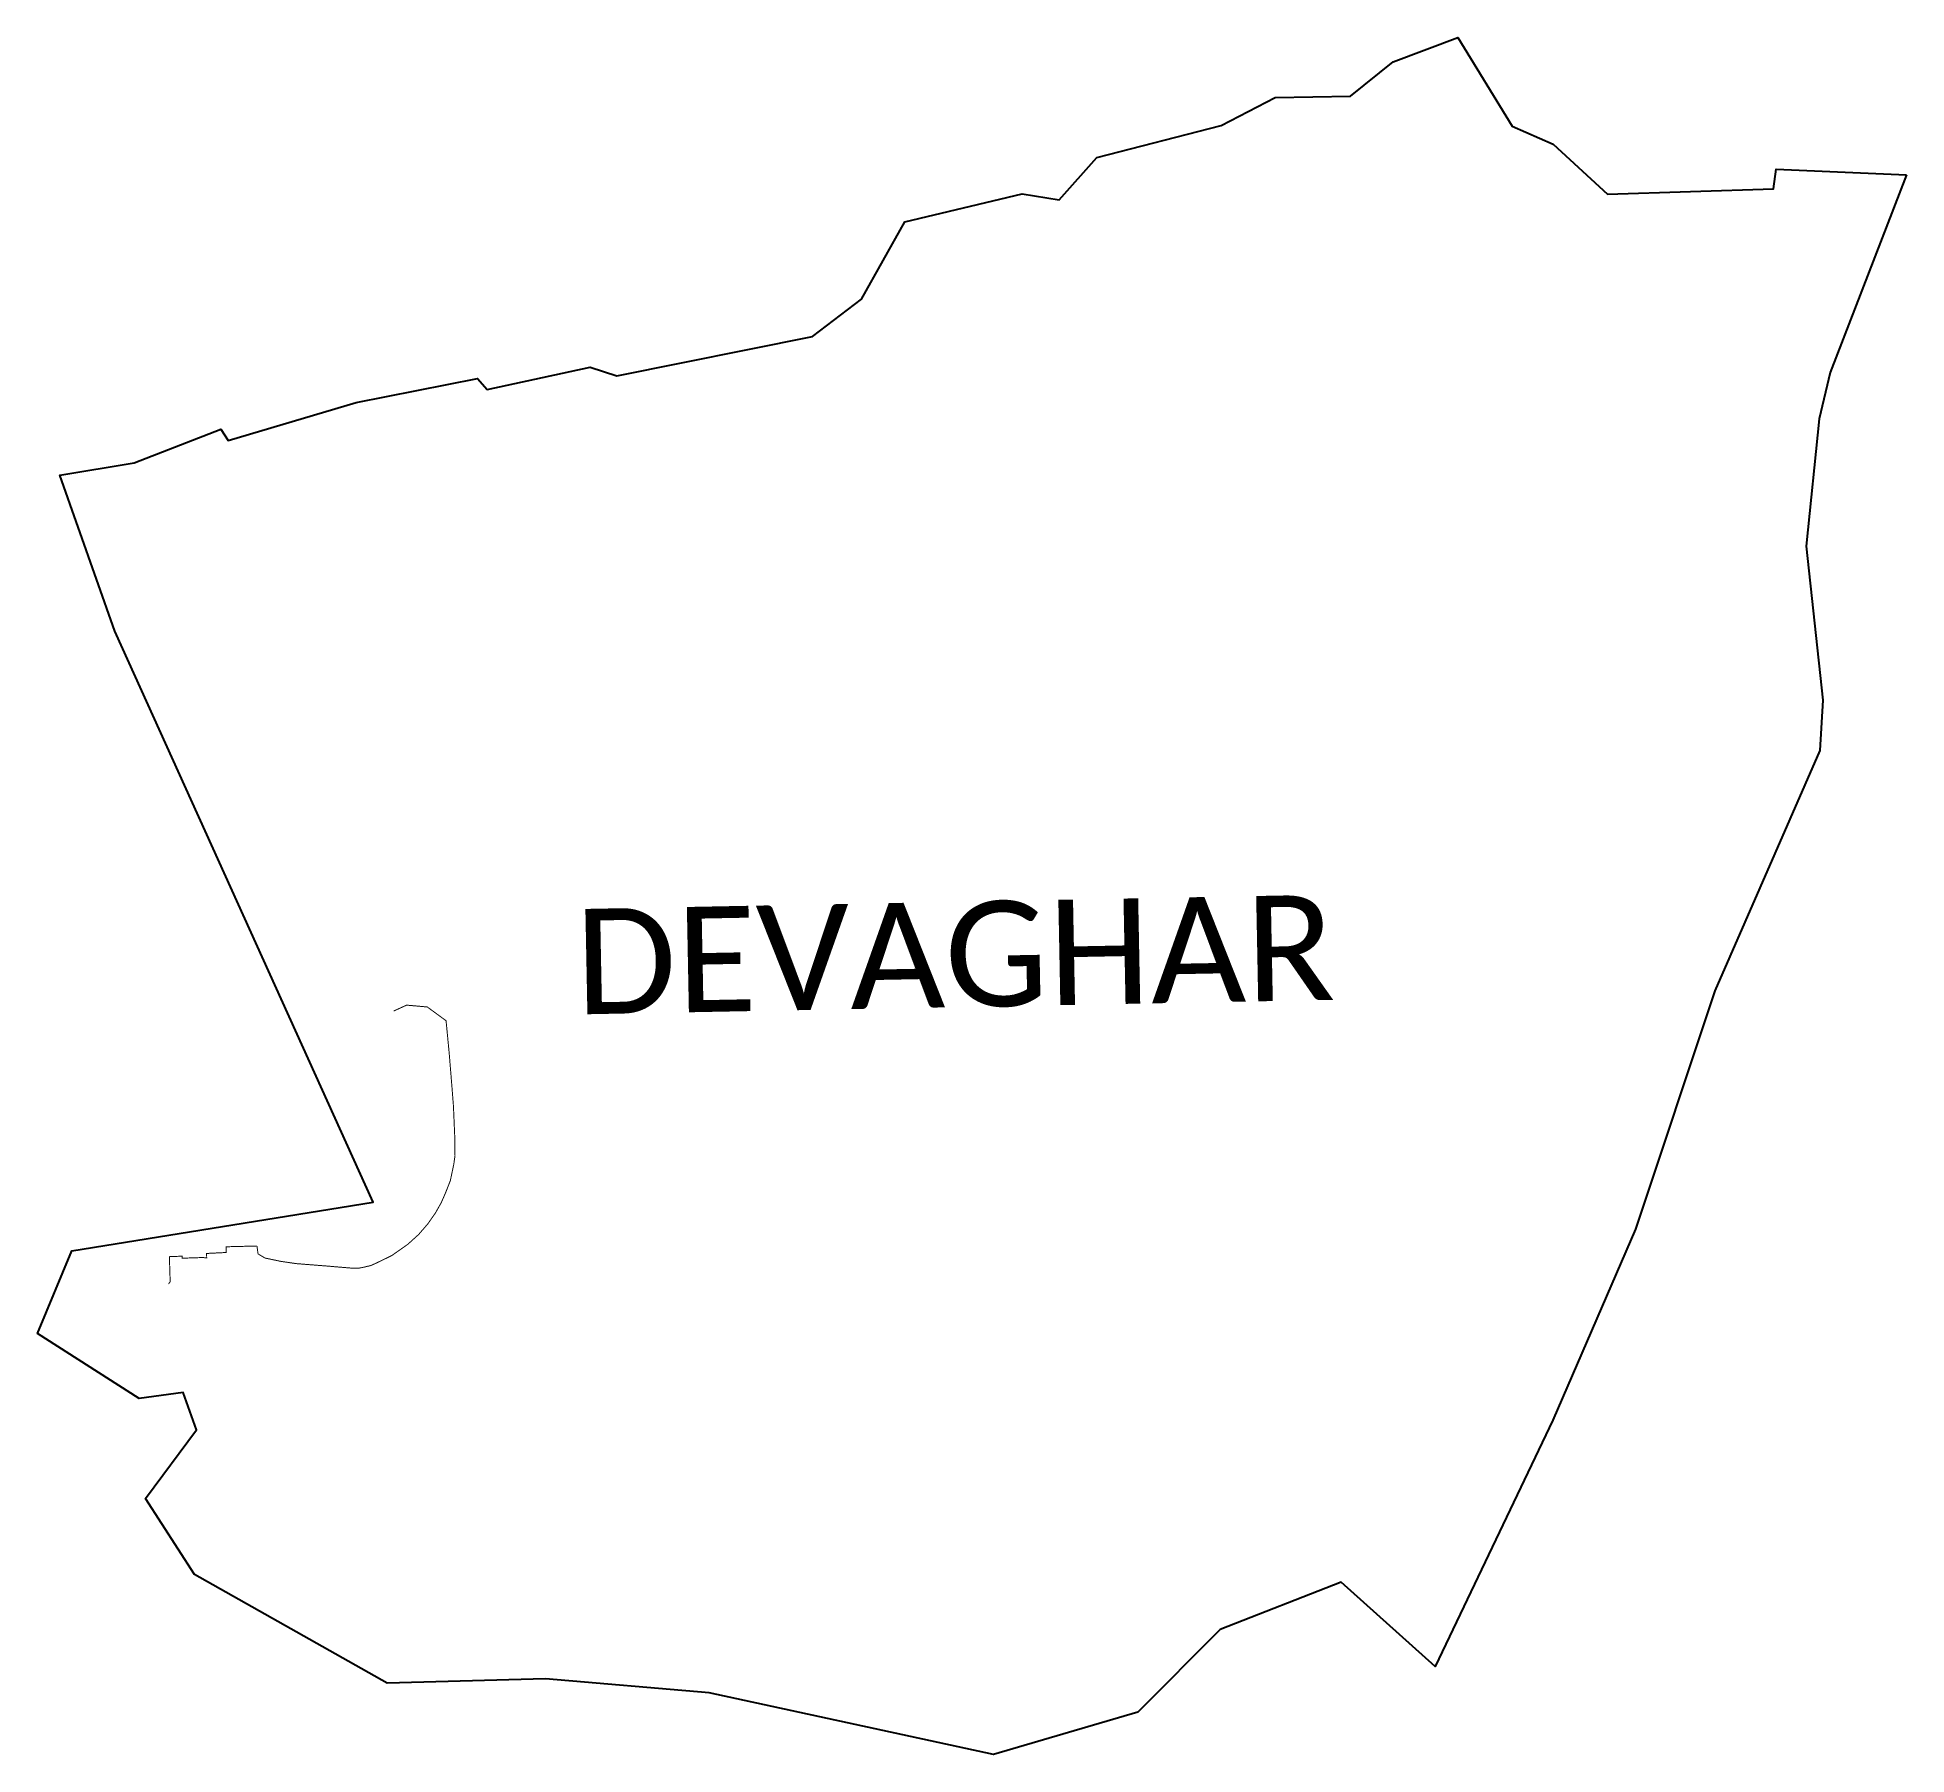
# Model space of a CAD drawing. Header units: metres. Extents: x 290123 to 292052, y 1989992 to 1991765.
import ezdxf

# ---------------------------------------------------------------- set-up
doc = ezdxf.new("R2010")
doc.units = ezdxf.units.M
for name, color, linetype in [('SEAWALL', 170, 'Continuous'), ('village', 3, 'Continuous'), ('VILLAGE NAME', 250, 'Continuous')]:
    doc.layers.add(name, color=color, linetype=linetype)
doc.styles.get("Standard").update_dxf_attribs({"font": 'simplex.shx'})

msp = doc.modelspace()

# ---------------------------------------------------------------- linework, layer by layer
at = {"layer": 'SEAWALL', "color": 30, "const_width": 1, "flags": 128}
for points in [[(290349.2, 1990517.6), (290350.3, 1990509.5), (290357.4, 1990505.2), (290374, 1990501.7), (290389.9, 1990499.4), (290421.5, 1990496.9), (290446.3, 1990494.8), (290453.8, 1990494.6), (290460, 1990495.8), (290466.9, 1990497.5), (290472.9, 1990500.2), (290488.3, 1990507.7), (290504.7, 1990519.2), (290516, 1990529.4), (290525.6, 1990540.5), (290533.4, 1990551.7), (290539.4, 1990562.3), (290543.9, 1990572.6), (290548.8, 1990585.1), (290552.4, 1990602.2), (290553.6, 1990610.9), (290553.4, 1990629.4), (290552, 1990662.1), (290550.6, 1990680.2), (290547.6, 1990716.9), (290544.4, 1990750.2), (290525, 1990764.4), (290503.7, 1990766.3), (290490.3, 1990760.2)], [(290349.2, 1990517.6), (290317.3, 1990516.8), (290317.3, 1990510.9), (290297.2, 1990509.9), (290297.3, 1990505.3), (290293.2, 1990505.7), (290272, 1990505), (290271.9, 1990507.1), (290258.8, 1990506.6), (290259.6, 1990480.7), (290257.9, 1990478.4)]]:
    msp.add_lwpolyline(points, dxfattribs=at)
at = {"layer": 'village', "color": 3, "true_color": 0x00ff00}
msp.add_polyline3d([(292052, 1991623.5, 0), (291973.2, 1991419.6, 0), (291961.8, 1991371.8, 0), (291948.4, 1991240.1, 0), (291965.6, 1991081, 0), (291962.3, 1991029.3, 0), (291853.9, 1990781.2, 0), (291772.1, 1990534.9, 0), (291686.9, 1990337.9, 0), (291565.4, 1990083.5, 0), (291468.4, 1990170.4, 0), (291343.5, 1990121.6, 0), (291258.3, 1990036.4, 0), (291109.3, 1989992.5, 0), (290815.8, 1990056.3, 0), (290647.1, 1990070.8, 0), (290483.6, 1990066.2, 0), (290284.6, 1990178.4, 0), (290234.2, 1990256.8, 0), (290286.9, 1990327.8, 0), (290273, 1990366.3, 0), (290227.6, 1990360.3, 0), (290122.5, 1990427.3, 0), (290158.1, 1990512.7, 0), (290469.1, 1990562.9, 0), (290202.4, 1991152.5, 0), (290145.7, 1991313.5, 0), (290222.4, 1991326.2, 0), (290311.9, 1991360.9, 0), (290319.6, 1991349.2, 0), (290451.6, 1991388.4, 0), (290576.7, 1991413.4, 0), (290586.8, 1991402, 0), (290693.1, 1991424.9, 0), (290720.5, 1991416.1, 0), (290922.5, 1991456.7, 0), (290973.1, 1991495.1, 0), (291018, 1991575, 0), (291139.1, 1991603.8, 0), (291177.3, 1991597.6, 0), (291216.3, 1991641.6, 0), (291344.5, 1991674.6, 0), (291400.1, 1991703.4, 0), (291478, 1991704.9, 0), (291522.1, 1991740.4, 0), (291588.8, 1991765.5, 0), (291644.8, 1991673.9, 0), (291687.2, 1991655.1, 0), (291743.4, 1991603.5, 0), (291914.5, 1991609.1, 0), (291917.5, 1991629.4, 0)], close=True, dxfattribs=at)

# ---------------------------------------------------------------- texts
at = {"layer": 'VILLAGE NAME', "insert": (290676.7, 1990865.4), "char_height": 108.748, "attachment_point": 1, "rotation": 1.1028}
msp.add_mtext_dynamic_manual_height_columns('{\\fCalibri|b0|i0|c0|p34;DEVAGHAR}', width=1571.314, gutter_width=543.7, heights=[0], dxfattribs=at)

doc.saveas('drawing.dxf')
